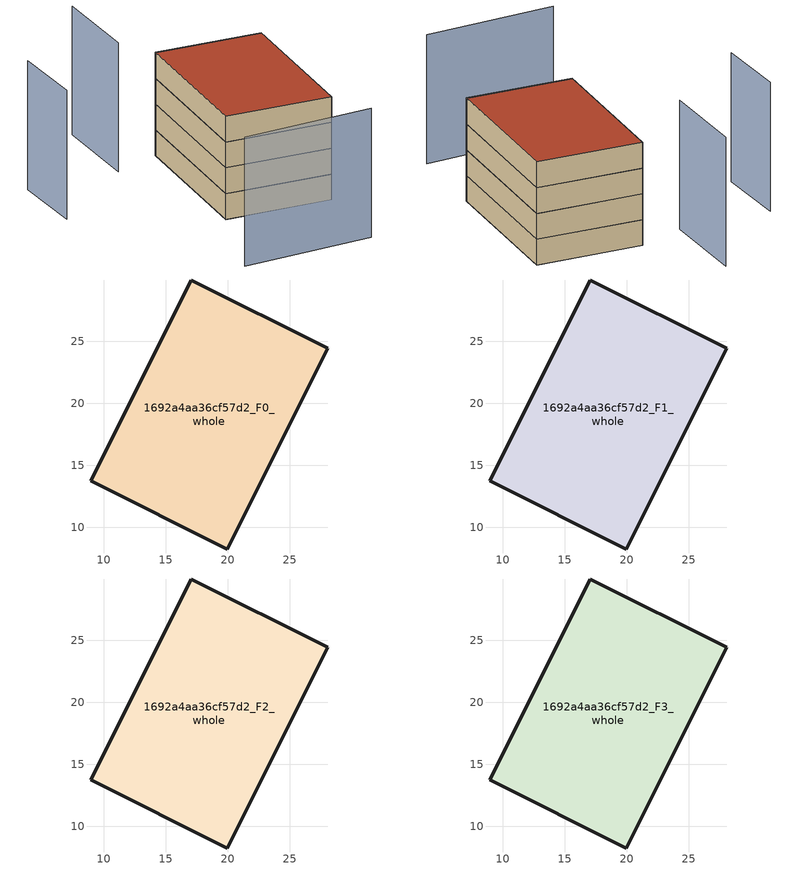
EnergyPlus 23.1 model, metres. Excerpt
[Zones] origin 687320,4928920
1692a4aa36cf57d2_F0_whole
 floor ground (EU_floor_Construction): 19.96,8.24 28.06,24.43 17.04,29.94 8.94,13.75 z0
 wall outside (EU_wall_Construction): 8.94,13.75 17.04,29.94 28.06,24.43 19.96,8.24 8.94,13.75 z0:3
1692a4aa36cf57d2_F1_whole
 floor to 1692a4aa36cf57d2_F0_whole (EU_floor_Construction): 19.96,8.24 28.06,24.43 17.04,29.94 8.94,13.75 z3
 wall outside (EU_wall_Construction): 8.94,13.75 17.04,29.94 28.06,24.43 19.96,8.24 8.94,13.75 z3:6
1692a4aa36cf57d2_F2_whole
 floor to 1692a4aa36cf57d2_F1_whole (EU_floor_Construction): 19.96,8.24 28.06,24.43 17.04,29.94 8.94,13.75 z6
 wall outside (EU_wall_Construction): 8.94,13.75 17.04,29.94 28.06,24.43 19.96,8.24 8.94,13.75 z6:9
1692a4aa36cf57d2_F3_whole
 floor to 1692a4aa36cf57d2_F2_whole (EU_floor_Construction): 19.96,8.24 28.06,24.43 17.04,29.94 8.94,13.75 z9
 wall outside (EU_wall_Construction): 8.94,13.75 17.04,29.94 28.06,24.43 19.96,8.24 8.94,13.75 z9:12
 roof outside (EU_roof_Construction): 28.06,24.43 19.96,8.24 8.94,13.75 17.04,29.94 z12
shading: 0.9,4.64 15.13,-1.11 / 1.67,34.9 -1.68,26.86 / 15.57,40.13 11.27,30.31 z0:15
[Building]
EU S2 Campaign: North Axis=0; Terrain=City; Solar Distribution=FullExterior
[Site:Location]
Bologna: Latitude=44.5; Longitude=11.25; Time Zone=1; Elevation=37
[SizingPeriod:WeatherFileDays]
AnnualSizingPeriod: Begin Month=1; Begin Day of Month=1; End Month=12; End Day of Month=31; Day of Week for Start Day=Monday; Use Weather File Daylight Saving Period=No; Use Weather File Rain and Snow Indicators=No
[MATERIAL]
EU_InternalMass_Material: Roughness=MediumRough; Thickness=0.1; Conductivity=1; Density=1800; Specific Heat=900; Thermal Absorptance=0.9; Solar Absorptance=0.7; Visible Absorptance=0.7
[MATERIAL:NOMASS] Roughness=MediumRough; Thermal Absorptance=0.9; Solar Absorptance=0.7; Visible Absorptance=0.7
Name | Thermal Resistance
EU_wall_NoMass | 0.937881
EU_roof_NoMass | 0.548572
EU_floor_NoMass | 0.71348
[CONSTRUCTION]
EU_wall_Construction: EU_wall_NoMass
EU_roof_Construction: EU_roof_NoMass
EU_floor_Construction: EU_floor_NoMass
EU_InternalMass_Construction: EU_InternalMass_Material
[ZONE] Type=1; Multiplier=1; Ceiling Height=autocalculate; Volume=669.16; Floor Area=autocalculate; Part of Total Floor Area=Yes
1692a4aa36cf57d2_F0_whole; 1692a4aa36cf57d2_F1_whole; 1692a4aa36cf57d2_F2_whole; 1692a4aa36cf57d2_F3_whole
[INTERNALMASS] Construction=EU_InternalMass_Construction; Surface Area=223.053
Name | Zone or ZoneList
1692a4aa36cf57d2_F0_whole_EU_InternalMass | 1692a4aa36cf57d2_F0_whole
1692a4aa36cf57d2_F1_whole_EU_InternalMass | 1692a4aa36cf57d2_F1_whole
1692a4aa36cf57d2_F2_whole_EU_InternalMass | 1692a4aa36cf57d2_F2_whole
1692a4aa36cf57d2_F3_whole_EU_InternalMass | 1692a4aa36cf57d2_F3_whole
[OTHEREQUIPMENT] Fuel Type=Electricity; Design Level Calculation Method=Watts/Area; Power per Zone Floor Area=1; Fraction Latent=0; Fraction Radiant=0; Fraction Lost=0; Carbon Dioxide Generation Rate=0; EndUse Subcategory=EU_Step8_InternalGains
Name | Zone or ZoneList or Space or SpaceList | Schedule
EU_Step8_InternalGain_1692a4aa36cf57d2_F0_whole_f000 | 1692a4aa36cf57d2_F0_whole | EU_Step8_GainSchedule_1692a4aa36cf57d2_F0_whole_f000
EU_Step8_InternalGain_1692a4aa36cf57d2_F1_whole_f000 | 1692a4aa36cf57d2_F1_whole | EU_Step8_GainSchedule_1692a4aa36cf57d2_F1_whole_f000
EU_Step8_InternalGain_1692a4aa36cf57d2_F2_whole_f000 | 1692a4aa36cf57d2_F2_whole | EU_Step8_GainSchedule_1692a4aa36cf57d2_F2_whole_f000
EU_Step8_InternalGain_1692a4aa36cf57d2_F3_whole_f000 | 1692a4aa36cf57d2_F3_whole | EU_Step8_GainSchedule_1692a4aa36cf57d2_F3_whole_f000
[ZONEVENTILATION:DESIGNFLOWRATE] Schedule=EU_AlwaysOn; Design Flow Rate Calculation Method=AirChanges/Hour; Air Changes per Hour=0.687892; Ventilation Type=Natural; Fan Pressure Rise=0; Fan Total Efficiency=1; Constant Term Coefficient=1; Temperature Term Coefficient=0; Velocity Term Coefficient=0; Velocity Squared Term Coefficient=0; Minimum Indoor Temperature=-100; Maximum Indoor Temperature=100; Delta Temperature=-100; Minimum Outdoor Temperature=-100; Maximum Outdoor Temperature=100; Maximum Wind Speed=40
Name | Zone or ZoneList or Space or SpaceList
EU_ConstantAir_1692a4aa36cf57d2_F0_whole | 1692a4aa36cf57d2_F0_whole
EU_ConstantAir_1692a4aa36cf57d2_F1_whole | 1692a4aa36cf57d2_F1_whole
EU_ConstantAir_1692a4aa36cf57d2_F2_whole | 1692a4aa36cf57d2_F2_whole
EU_ConstantAir_1692a4aa36cf57d2_F3_whole | 1692a4aa36cf57d2_F3_whole
[HVACTEMPLATE:THERMOSTAT] Constant Heating Setpoint=20; Constant Cooling Setpoint=50
EU_HeatOnly_1692a4aa36cf57d2_F0_whole; EU_HeatOnly_1692a4aa36cf57d2_F1_whole; EU_HeatOnly_1692a4aa36cf57d2_F2_whole; EU_HeatOnly_1692a4aa36cf57d2_F3_whole
[HVACTEMPLATE:ZONE:IDEALLOADSAIRSYSTEM] System Availability Schedule=EU_AlwaysOn; Maximum Heating Supply Air Temperature=50; Minimum Cooling Supply Air Temperature=13; Maximum Heating Supply Air Humidity Ratio=0.0156; Minimum Cooling Supply Air Humidity Ratio=0.0077; Heating Limit=NoLimit; Cooling Limit=NoLimit; Heating Availability Schedule=EU_AlwaysOn; Cooling Availability Schedule=EU_CoolingOff; Dehumidification Control Type=ConstantSensibleHeatRatio; Cooling Sensible Heat Ratio=0.7; Dehumidification Setpoint=60; Humidification Control Type=None; Humidification Setpoint=30; Outdoor Air Method=None; Outdoor Air Flow Rate per Person=0.00944; Outdoor Air Flow Rate per Zone Floor Area=0; Outdoor Air Flow Rate per Zone=0; Demand Controlled Ventilation Type=None; Outdoor Air Economizer Type=NoEconomizer; Heat Recovery Type=None; Sensible Heat Recovery Effectiveness=0.7; Latent Heat Recovery Effectiveness=0.65
Name | Template Thermostat
1692a4aa36cf57d2_F0_whole | EU_HeatOnly_1692a4aa36cf57d2_F0_whole
1692a4aa36cf57d2_F1_whole | EU_HeatOnly_1692a4aa36cf57d2_F1_whole
1692a4aa36cf57d2_F2_whole | EU_HeatOnly_1692a4aa36cf57d2_F2_whole
1692a4aa36cf57d2_F3_whole | EU_HeatOnly_1692a4aa36cf57d2_F3_whole
[SIZING:ZONE] Zone Cooling Design Supply Air Temperature Input Method=SupplyAirTemperature; Zone Cooling Design Supply Air Temperature=13; Zone Heating Design Supply Air Temperature Input Method=SupplyAirTemperature; Zone Heating Design Supply Air Temperature=50; Zone Cooling Design Supply Air Humidity Ratio=0.008; Zone Heating Design Supply Air Humidity Ratio=0.008; Cooling Design Air Flow Method=DesignDay; Cooling Design Air Flow Rate=0; Cooling Minimum Air Flow per Zone Floor Area=0.000762; Cooling Minimum Air Flow=0; Cooling Minimum Air Flow Fraction=0.2; Heating Design Air Flow Method=DesignDay; Heating Design Air Flow Rate=0; Heating Maximum Air Flow per Zone Floor Area=0.002032; Heating Maximum Air Flow=0.141576; Heating Maximum Air Flow Fraction=0.3; Account for Dedicated Outdoor Air System=No; Dedicated Outdoor Air System Control Strategy=NeutralSupplyAir; Dedicated Outdoor Air Low Setpoint Temperature for Design=autosize; Dedicated Outdoor Air High Setpoint Temperature for Design=autosize; Zone Load Sizing Method=Sensible Load Only No Latent Load; Zone Latent Cooling Design Supply Air Humidity Ratio Input Method=HumidityRatioDifference; Zone Cooling Design Supply Air Humidity Ratio Difference=0.005; Zone Latent Heating Design Supply Air Humidity Ratio Input Method=HumidityRatioDifference; Zone Humidification Design Supply Air Humidity Ratio Difference=0.005
1692a4aa36cf57d2_F0_whole; 1692a4aa36cf57d2_F1_whole; 1692a4aa36cf57d2_F2_whole; 1692a4aa36cf57d2_F3_whole
[SCHEDULE:CONSTANT]
Name | Hourly Value
EU_AlwaysOn | 1
EU_CoolingOff | 0
[SCHEDULE:FILE] Column Number=1; Rows to Skip at Top=0; Number of Hours of Data=8760; Column Separator=Comma; Interpolate to Timestep=No; Minutes per Item=60; Adjust Schedule for Daylight Savings=Yes
Name | File
EU_Step8_GainSchedule_1692a4aa36cf57d2_F0_whole_f000 | ../../schedules/1692a4aa36cf57d2/1692a4aa36cf57d2_F0_whole_f000_gain.csv
EU_Step8_GainSchedule_1692a4aa36cf57d2_F1_whole_f000 | ../../schedules/1692a4aa36cf57d2/1692a4aa36cf57d2_F1_whole_f000_gain.csv
EU_Step8_GainSchedule_1692a4aa36cf57d2_F2_whole_f000 | ../../schedules/1692a4aa36cf57d2/1692a4aa36cf57d2_F2_whole_f000_gain.csv
EU_Step8_GainSchedule_1692a4aa36cf57d2_F3_whole_f000 | ../../schedules/1692a4aa36cf57d2/1692a4aa36cf57d2_F3_whole_f000_gain.csv
